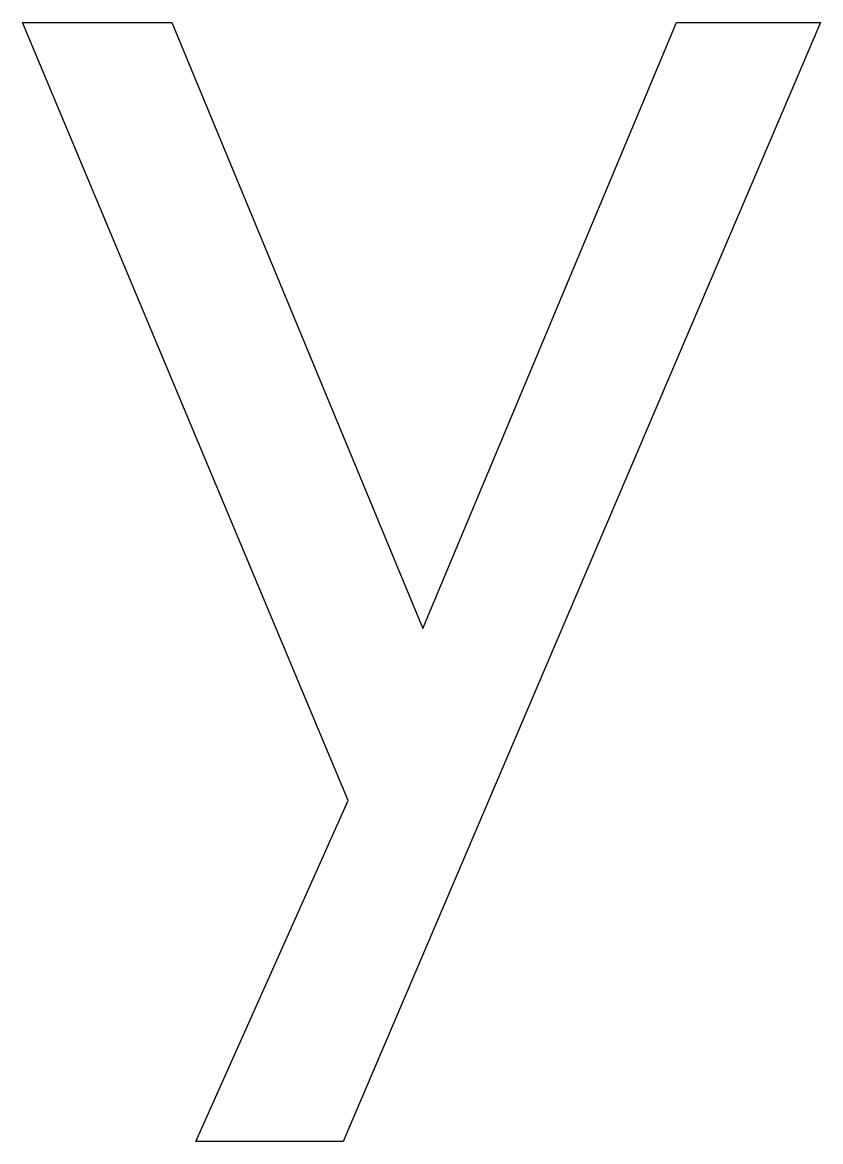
# Model space of a CAD drawing. Header units: metres. Extents: x -67 to 67, y -57 to 132.
import ezdxf

# ---------------------------------------------------------------- set-up
doc = ezdxf.new("R2010")
doc.units = ezdxf.units.M

msp = doc.modelspace()

# ---------------------------------------------------------------- linework, layer by layer
at = {"layer": 'COMPONENT0'}
for p, q in [((-12.34, 0.6), (-67.23, 131.73)), ((-67.23, 131.73), (-42.07, 131.73)), ((-42.07, 131.73), (0.25, 29.59)), ((67.23, 131.73), (-13.2, -56.88)), ((0.25, 29.59), (42.93, 131.73)), ((42.93, 131.73), (67.23, 131.73)), ((-38, -56.88), (-12.34, 0.6)), ((-13.2, -56.88), (-38, -56.88))]:
    msp.add_line(p, q, dxfattribs=at)

doc.saveas('drawing.dxf')
